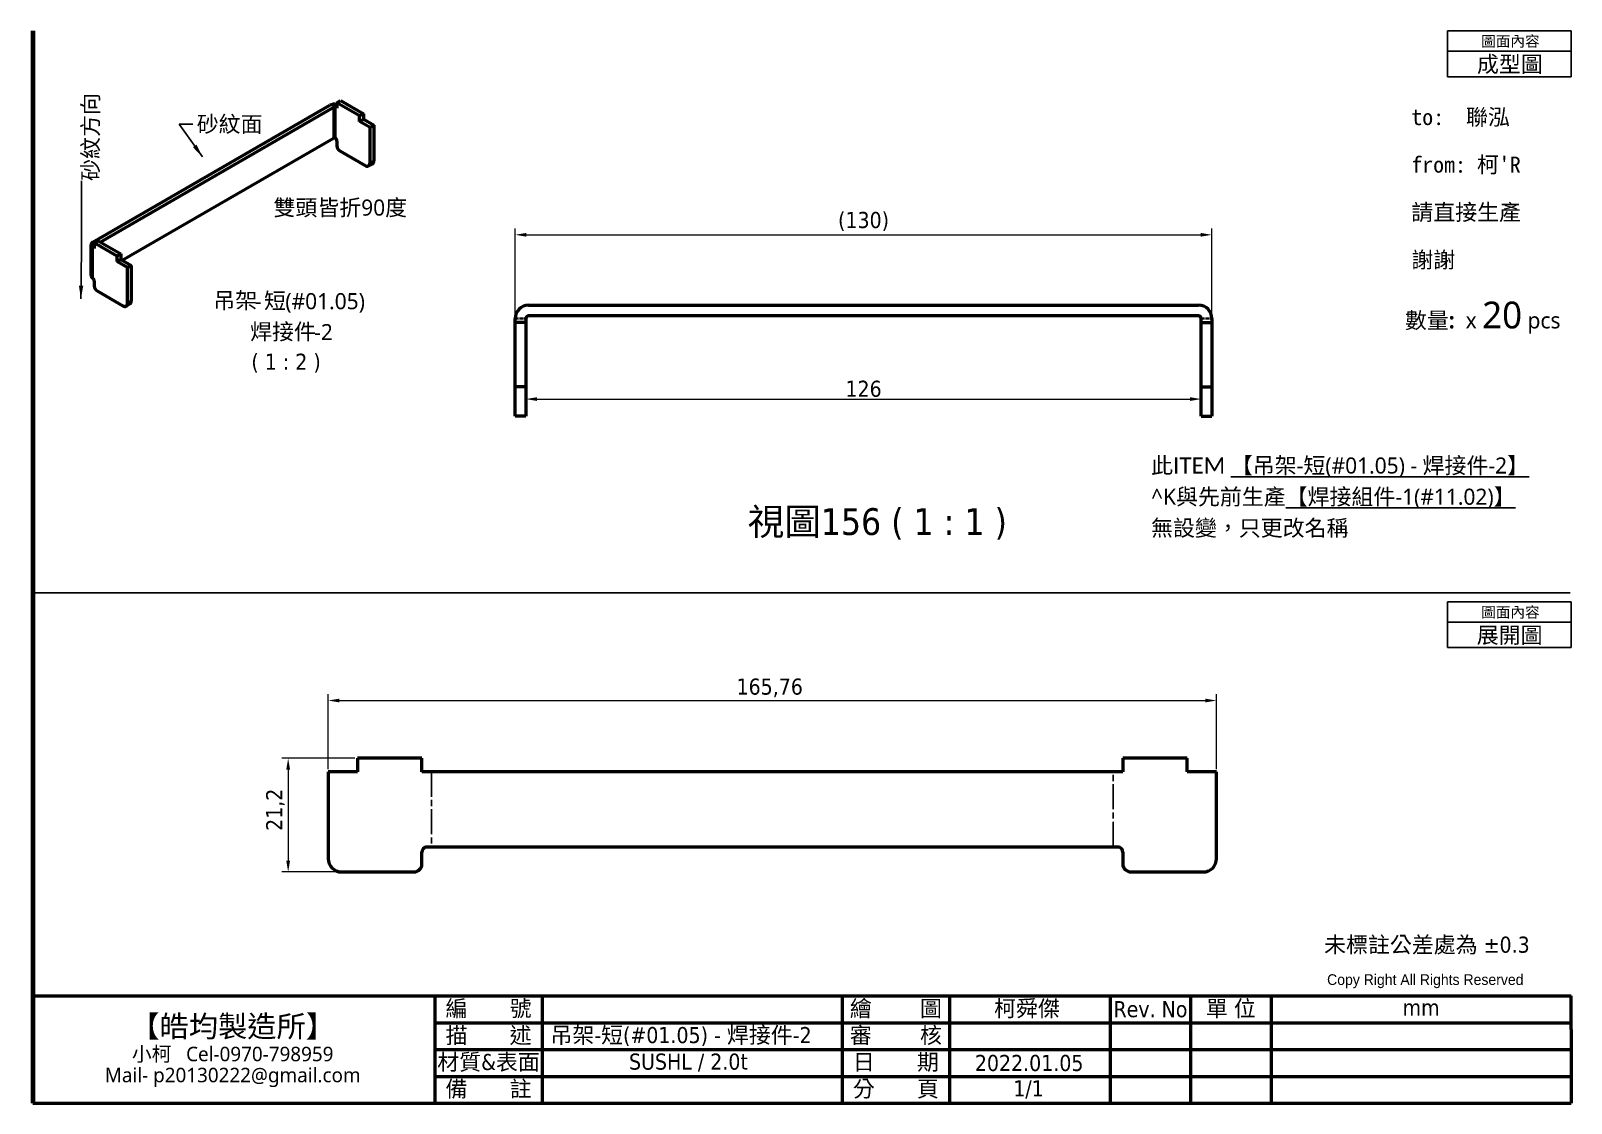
# Model space of a CAD drawing. Header units: millimetres. Extents: x 9 to 584, y 10 to 410.
import ezdxf
from ezdxf.enums import TextEntityAlignment as Align

# ---------------------------------------------------------------- set-up
doc = ezdxf.new("R2010")
doc.units = ezdxf.units.MM
doc.header["$LTSCALE"] = 2
doc.linetypes.add('CHAIN', pattern=[0.3543, 0.2362, -0.0295, 0.0591, -0.0295])
doc.linetypes.add('DASHED', pattern=[0.2068, 0.1655, -0.0413])
for name, color, linetype, lineweight in [('可見 (ISO)', 7, 'Continuous', 50), ('圖框 (ISO)', 7, 'Continuous', 70), ('折彎中心線 (ISO)', 7, 'CHAIN', 25), ('標註 (ISO)', 12, 'Continuous', 18), ('標題 (ISO)', 7, 'Continuous', 50), ('窄部可見 (ISO)', 7, 'Continuous', 35), ('符號 (ISO)', 7, 'Continuous', 25), ('草圖幾何圖形 (ISO)', 7, 'Continuous', 25), ('隱藏 (ISO)', 7, 'DASHED', 35)]:
    doc.layers.add(name, color=color, linetype=linetype, lineweight=lineweight)
doc.styles.add('@2.0標示文字 (ISO)', font='tahoma_0.ttf')
doc.styles.add('@3.0標示文字 (ISO)', font='tahoma_0.ttf')
doc.styles.add('文字型式111', font='Microsoft JhengHei.ttf')
doc.styles.add('文字型式118', font='segoeui_0.ttf')
doc.styles.add('標示文字 (ISO)', font='tahoma_0.ttf')
doc.styles.add('註記文字 (ISO)', font='tahoma_0.ttf')
doc.dimstyles.new('預設 (ISO)', dxfattribs={"dimscale": 2, "dimtxt": 3, "dimasz": 2.1, "dimexe": 1.2, "dimexo": 0.5, "dimgap": 0.3, "dimtad": 1, "dimrnd": 1e-08, "dimtxsty": '@3.0標示文字 (ISO)', "dimcen": 0.09, "dimdle": 3, "dimclrd": 256, "dimclre": 256, "dimclrt": 256, "dimazin": 2, "dimtfac": 1, "dimtmove": 0, "dimatfit": 3, "dimfxl": 0, "dimtolj": 1, "dimtzin": 0, "dimlwd": -1, "dimlwe": -1, "dimarcsym": 0})
doc.dimstyles.new('預設 - Method 1b (ISO)$7', dxfattribs={"dimscale": 2, "dimtxt": 3, "dimasz": 2.5, "dimexe": 3.175, "dimexo": 0, "dimgap": 0.762, "dimtad": 1, "dimtoh": 1, "dimrnd": 1e-08, "dimtxsty": '註記文字 (ISO)', "dimcen": 0.09, "dimdle": 10, "dimclrd": 256, "dimclre": 256, "dimclrt": 256, "dimazin": 2, "dimtfac": 1.166667, "dimtmove": 0, "dimatfit": 3, "dimfxl": 0, "dimtolj": 1, "dimlwd": -1, "dimlwe": -1, "dimarcsym": 0})

# ---------------------------------------------------------------- blocks, each defined once
blk = doc.blocks.new('圖框 預設圖框')
at = {"layer": '圖框 (ISO)', "flags": 128}
blk.add_lwpolyline([(5, 5), (5, 205)], dxfattribs=at)
blk = doc.blocks.new('標題欄框 KSJ-單位mm')
at = {"layer": '標題 (ISO)'}
for p, q in [((41.84, 139.37), (328.84, 139.37)), ((41.84, 130.09), (41.84, 139.37)), ((116.84, 139.37), (116.84, 119.37)), ((136.84, 139.37), (136.84, 119.37)), ((136.84, 139.37), (136.84, 119.37)), ((192.84, 139.37), (192.84, 119.37)), ((212.84, 139.37), (212.84, 119.37)), ((212.84, 139.37), (212.84, 119.37)), ((242.84, 139.37), (242.84, 119.37)), ((257.84, 139.37), (257.84, 119.37)), ((272.84, 139.37), (272.84, 119.37)), ((328.84, 133.09), (328.84, 139.37)), ((116.84, 134.37), (192.84, 134.37)), ((192.84, 134.37), (212.84, 134.37)), ((212.84, 134.37), (242.84, 134.37)), ((242.84, 134.37), (328.84, 134.37)), ((328.84, 133.09), (328.84, 119.37)), ((41.84, 119.37), (41.84, 130.09)), ((116.84, 129.37), (192.84, 129.37)), ((192.84, 129.37), (242.84, 129.37)), ((242.84, 129.37), (328.84, 129.37)), ((116.84, 124.37), (192.84, 124.37)), ((192.84, 124.37), (242.84, 124.37)), ((242.84, 124.37), (328.84, 124.37)), ((41.84, 119.37), (328.84, 119.37)), ((242.84, 119.37), (328.84, 119.37))]:
    blk.add_line(p, q, dxfattribs=at)
at = {"layer": '標題 (ISO)', "insert": (283.3, 143.41), "char_height": 2, "attachment_point": 1, "style": '註記文字 (ISO)'}
blk.add_mtext('\\f新細明體|b0|i0;\\H2.0000;Copy Right All Rights Reserved', dxfattribs=at)
at = {"layer": '標題 (ISO)', "char_height": 3, "attachment_point": 5, "style": '註記文字 (ISO)'}
for s, insert, width in [('編       號', (126.84, 136.87), 20), ('繪        圖        ', (202.84, 136.87), 20), ('Rev. No', (250.34, 136.87), 15), ('單 位 ', (265.34, 136.87), 15), ('mm', (300.84, 137.21), 56), ('描       述', (126.84, 131.87), 20), ('審        核', (202.84, 131.87), 20), ('材質&表面', (126.84, 126.87), 20), ('日       期', (202.84, 126.87), 20), ('備       註', (126.84, 121.87), 20), ('分       頁', (202.84, 121.87), 20)]:
    blk.add_mtext(s, dxfattribs=dict(at, insert=insert, width=width))
at = {"layer": '標題 (ISO)', "insert": (79.1, 129.03), "char_height": 3, "width": 74.2489, "attachment_point": 5, "line_spacing_factor": 0.871881, "style": '註記文字 (ISO)'}
blk.add_mtext('{\\fMicrosoft JhengHei|b1|i0|c136|p34;\\H1.33333x;【皓均製造所】\\P\\fMicrosoft JhengHei|b0|i0|c136|p34;\\H0.675x;小柯   \\fMicrosoft JhengHei|b0|i0|c0|p34;Cel-\\f@Microsoft JhengHei|b0|i0|c0|p34;0970-798959\\H1.40979x; \\H0.70932x;\\P\\fMicrosoft JhengHei|b0|i0|c0|p34;Mail- \\f@Microsoft JhengHei|b0|i0|c0|p34;p20130222@gmail.com\\H1.08693x; }', dxfattribs=at)
at = {"layer": '標題 (ISO)', "style": '註記文字 (ISO)'}
for tag, p in [('請輸入編號', (164.84, 136.87)), ('請輸入審核人員', (227.84, 131.87)), ('(變更序號)輸入1', (250.34, 131.87)), ('變更的日期1', (265.34, 131.87)), ('設計變更的內容1', (300.84, 131.87)), ('(變更序號)輸入2', (250.34, 126.87)), ('變更的日期2', (265.34, 126.87)), ('設計變更的內容2', (300.84, 126.87)), ('請輸入備註', (164.84, 121.87)), ('(變更序號)輸入3', (250.34, 121.87)), ('變更的日期3', (265.34, 121.87)), ('設計變更的內容3', (300.84, 121.87))]:
    blk.add_attdef(tag, text='', height=3, dxfattribs=at).set_placement(p, align=Align.MIDDLE_CENTER)
for tag, p in [('請輸入繪圖人員_001', (221.16, 135.53)), ('請輸入描述_001', (138.38, 130.57)), ('請輸入材質&表面處理_001', (153.05, 125.62)), ('請輸入日期_001', (217.58, 125.37)), ('請輸入分頁_001', (224.74, 120.62))]:
    blk.add_attdef(tag, p, '', height=3, dxfattribs=at)
blk = doc.blocks.new('表格1')
at = {"layer": '符號 (ISO)'}
for p, q in [((268.95, 205), (292, 205)), ((268.95, 205), (268.95, 201.22)), ((292, 205), (292, 201.22)), ((268.95, 201.22), (292, 201.22)), ((268.95, 201.22), (268.95, 196.44)), ((292, 201.22), (292, 196.44)), ((268.95, 196.44), (292, 196.44))]:
    blk.add_line(p, q, dxfattribs=at)
at = {"layer": '符號 (ISO)', "attachment_point": 7}
for s, insert, char_height, style in [('圖面內容', (275.21, 201.83), 2, '@2.0標示文字 (ISO)'), ('成型圖', (274.42, 196.92), 3, '@3.0標示文字 (ISO)')]:
    blk.add_mtext(s, dxfattribs=dict(at, insert=insert, char_height=char_height, style=style))
blk = doc.blocks.new('表格2')
at = {"layer": '符號 (ISO)'}
for p, q in [((268.95, 98.52), (292, 98.52)), ((268.95, 98.52), (268.95, 94.74)), ((292, 98.52), (292, 94.74)), ((268.95, 94.74), (292, 94.74)), ((268.95, 94.74), (268.95, 89.96)), ((292, 94.74), (292, 89.96)), ((268.95, 89.96), (292, 89.96))]:
    blk.add_line(p, q, dxfattribs=at)
at = {"layer": '符號 (ISO)', "attachment_point": 7}
for s, insert, char_height, style in [('圖面內容', (275.21, 95.35), 2, '@2.0標示文字 (ISO)'), ('展開圖', (274.38, 90.47), 3, '@3.0標示文字 (ISO)')]:
    blk.add_mtext(s, dxfattribs=dict(at, insert=insert, char_height=char_height, style=style))
blk = doc.blocks.new('*D12')
at = {"layer": 'Defpoints', "color": 0}
for p in [(451.68, 160.19), (120.15, 133.65), (451.68, 133.65)]:
    blk.add_point(p, dxfattribs=at)
at = {"layer": '標註 (ISO)'}
for p, q in [((120.15, 134.65), (120.15, 162.59)), ((451.68, 134.65), (451.68, 162.59)), ((124.35, 160.19), (447.48, 160.19))]:
    blk.add_line(p, q, dxfattribs=at)
for points in [[(124.35, 160.89), (124.35, 159.49), (120.15, 160.19)], [(447.48, 160.89), (447.48, 159.49), (451.68, 160.19)]]:
    blk.add_solid(points, dxfattribs=at)
at = {"layer": '標註 (ISO)', "insert": (284.91, 168.39), "char_height": 6, "attachment_point": 2, "style": '@3.0標示文字 (ISO)'}
blk.add_mtext('\\A1;165,76', dxfattribs=at)
blk = doc.blocks.new('*D13')
at = {"layer": 'Defpoints', "color": 0}
for p in [(131.15, 138.65), (105.22, 96.25), (125.15, 96.25)]:
    blk.add_point(p, dxfattribs=at)
at = {"layer": '標註 (ISO)'}
for p, q in [((130.15, 138.65), (102.82, 138.65)), ((105.22, 134.45), (105.22, 100.45)), ((124.15, 96.25), (102.82, 96.25))]:
    blk.add_line(p, q, dxfattribs=at)
for points in [[(104.52, 134.45), (105.92, 134.45), (105.22, 138.65)], [(104.52, 100.45), (105.92, 100.45), (105.22, 96.25)]]:
    blk.add_solid(points, dxfattribs=at)
at = {"layer": '標註 (ISO)', "insert": (97, 119.45), "char_height": 6, "attachment_point": 2, "rotation": 90, "style": '@3.0標示文字 (ISO)'}
blk.add_mtext('\\A1;21,2', dxfattribs=at)
blk = doc.blocks.new('*D14')
at = {"layer": 'Defpoints', "color": 0}
for p in [(449.93, 333.91), (189.93, 301.26), (449.93, 301.26)]:
    blk.add_point(p, dxfattribs=at)
at = {"layer": '標註 (ISO)'}
for p, q in [((189.93, 302.26), (189.93, 336.31)), ((194.13, 333.91), (445.73, 333.91)), ((449.93, 302.26), (449.93, 336.31))]:
    blk.add_line(p, q, dxfattribs=at)
for points in [[(194.13, 334.61), (194.13, 333.21), (189.93, 333.91)], [(445.73, 334.61), (445.73, 333.21), (449.93, 333.91)]]:
    blk.add_solid(points, dxfattribs=at)
at = {"layer": '標註 (ISO)', "insert": (319.93, 342.44), "char_height": 6, "attachment_point": 2, "style": '@3.0標示文字 (ISO)'}
blk.add_mtext('\\A1;\\fTahoma|b0|i0;\\H6.0000;(130)', dxfattribs=at)
blk = doc.blocks.new('*D15')
at = {"layer": 'Defpoints', "color": 0}
for p in [(193.93, 272.64), (445.93, 272.64), (445.93, 272.64)]:
    blk.add_point(p, dxfattribs=at)
at = {"layer": '標註 (ISO)'}
blk.add_line((198.13, 272.64), (441.73, 272.64), dxfattribs=at)
for points in [[(198.13, 273.34), (198.13, 271.94), (193.93, 272.64)], [(441.73, 273.34), (441.73, 271.94), (445.93, 272.64)]]:
    blk.add_solid(points, dxfattribs=at)
at = {"layer": '標註 (ISO)', "insert": (319.93, 279.49), "char_height": 6, "attachment_point": 2, "style": '@3.0標示文字 (ISO)'}
blk.add_mtext('\\A1;126', dxfattribs=at)

msp = doc.modelspace()

# ---------------------------------------------------------------- linework, layer by layer
at = {"layer": '可見 (ISO)'}
for p, q in [((32.374, 331.176), (120.762, 382.208)), ((122.176, 381.391), (35.202, 331.176)), ((123.389, 381.099), (122.884, 381.391)), ((123.389, 383.141), (124.803, 383.957)), ((131.874, 378.242), (123.389, 383.141)), ((123.389, 383.141), (123.389, 381.099)), ((124.803, 383.957), (133.288, 379.058)), ((131.874, 378.242), (133.288, 379.058)), ((131.874, 376.2), (131.874, 378.242)), ((131.874, 376.2), (133.288, 377.017)), ((135.763, 373.955), (131.874, 376.2)), ((133.288, 379.058), (133.288, 377.017)), ((133.288, 377.017), (137.177, 374.771)), ((135.763, 373.955), (137.177, 374.771)), ((135.763, 360.728), (135.763, 373.955)), ((137.177, 374.771), (137.177, 361.544)), ((43.334, 324.44), (122.176, 369.96)), ((123.389, 368.852), (123.389, 367.056)), ((124.45, 365.218), (133.995, 359.707)), ((135.245, 359.583), (136.66, 360.4)), ((31.642, 318.725), (31.642, 330.156)), ((32.879, 328.844), (32.374, 329.135)), ((34.293, 331.701), (32.879, 330.885)), ((41.364, 325.986), (32.879, 330.885)), ((32.879, 330.885), (32.879, 328.844)), ((34.293, 331.701), (42.779, 326.802)), ((42.779, 326.802), (41.364, 325.986)), ((41.364, 323.945), (41.364, 325.986)), ((42.779, 324.761), (41.364, 323.945)), ((45.254, 321.699), (41.364, 323.945)), ((42.779, 326.802), (42.779, 324.761)), ((42.779, 324.761), (46.668, 322.516)), ((46.668, 322.516), (45.254, 321.699)), ((46.668, 322.516), (46.668, 309.288)), ((32.879, 316.596), (32.879, 314.8)), ((45.254, 308.472), (45.254, 321.699)), ((33.94, 312.963), (43.486, 307.451)), ((46.15, 308.144), (44.736, 307.327)), ((194.935, 307.687), (444.935, 307.687)), ((189.935, 301.257), (189.935, 302.687)), ((189.935, 277.257), (189.935, 301.257)), ((193.935, 301.257), (189.935, 301.257)), ((193.935, 302.687), (193.935, 301.257)), ((193.935, 301.257), (193.935, 277.257)), ((444.935, 303.687), (194.935, 303.687)), ((445.935, 301.257), (445.935, 302.687)), ((445.935, 277.257), (445.935, 301.257)), ((445.935, 301.257), (449.935, 301.257)), ((449.935, 302.687), (449.935, 301.257)), ((449.935, 301.257), (449.935, 277.257)), ((189.935, 266.257), (189.935, 277.257)), ((193.935, 277.257), (189.935, 277.257)), ((193.935, 277.257), (193.935, 266.257)), ((445.935, 266.257), (445.935, 277.257)), ((445.935, 277.257), (449.935, 277.257)), ((449.935, 277.257), (449.935, 266.257)), ((193.935, 266.257), (189.935, 266.257)), ((445.935, 266.257), (449.935, 266.257)), ((155.147, 138.653), (131.147, 138.653)), ((131.147, 138.653), (131.147, 133.653)), ((155.147, 133.653), (155.147, 138.653)), ((440.677, 138.653), (416.677, 138.653)), ((416.677, 138.653), (416.677, 133.653)), ((440.677, 133.653), (440.677, 138.653)), ((131.147, 133.653), (120.147, 133.653)), ((120.147, 133.653), (120.147, 101.253)), ((416.677, 133.653), (155.147, 133.653)), ((451.677, 133.653), (440.677, 133.653)), ((451.677, 101.253), (451.677, 133.653)), ((155.147, 99.253), (155.147, 103.653)), ((158.152, 105.653), (413.672, 105.653)), ((416.677, 103.653), (416.677, 99.253)), ((125.147, 96.253), (152.147, 96.253)), ((419.677, 96.253), (446.677, 96.253))]:
    msp.add_line(p, q, dxfattribs=at)
for centre, radius, start, end in [((194.935, 302.687), 5, 90, 180), ((444.935, 302.687), 5, 0, 90), ((194.935, 302.687), 1, 90, 180), ((444.935, 302.687), 1, 0, 90), ((157.147, 103.653), 2, 106.58265, 180), ((414.677, 103.653), 2, 0, 73.41735), ((125.147, 101.253), 5, 180, 270), ((152.147, 99.253), 3, 270, 0), ((419.677, 99.253), 3, 180, 270), ((446.677, 101.253), 5, 270, 0)]:
    msp.add_arc(centre, radius, start, end, dxfattribs=at)
for centre, major_axis, start_param, end_param in [((122.53, 381.187), (2.5, 0), 1.2201112, 2.3561945), ((122.53, 381.187), (-0.5, 0), 3.9269908, 5.4977871), ((122.53, 369.756), (0.5, 0), 1.3561945, 2.3561945), ((122.682, 369.26), (0.5, -0.866), 0.7853982, 2.0667726), ((124.45, 366.443), (0.75, -1.299), 3.9269908, 5.4977871), ((133.995, 361.748), (1.25, -2.165), 5.4977871, 7.0685835), ((135.41, 362.565), (1.25, -2.165), 0, 0.7853982), ((34.142, 330.156), (-2.5, 0), 5.4977871, 7.0685835), ((34.142, 318.725), (-2.5, 0), 0, 0.2146018), ((32.172, 317.004), (0.5, -0.866), 0.7853982, 2.0667726), ((33.94, 314.187), (0.75, -1.299), 3.9269908, 5.4977871), ((43.486, 309.493), (1.25, -2.165), 5.4977871, 7.0685835), ((44.9, 310.309), (1.25, -2.165), 0, 0.7853982)]:
    msp.add_ellipse(centre, major_axis=major_axis, ratio=0.5773503, start_param=start_param, end_param=end_param, dxfattribs=at)
for points in [[(122.636, 370.038), (122.731, 370.026), (122.818, 369.986), (122.884, 369.926)], [(31.699, 318.418), (31.802, 318.145), (32.047, 317.882), (32.374, 317.67)], [(156.577, 105.57), (157.087, 105.625), (157.619, 105.653), (158.152, 105.653)], [(413.672, 105.653), (414.204, 105.653), (414.737, 105.625), (415.247, 105.57)]]:
    msp.add_open_spline(points, degree=3, dxfattribs=at)
at = {"layer": '折彎中心線 (ISO)', "ltscale": 19.757267}
for p, q in [((158.744, 133.653), (158.744, 105.653)), ((413.08, 105.653), (413.08, 133.653))]:
    msp.add_line(p, q, dxfattribs=at)
at = {"layer": '窄部可見 (ISO)'}
for p, q in [((122.176, 381.391), (122.176, 369.96)), ((122.884, 381.391), (122.884, 369.926)), ((135.763, 360.728), (137.177, 361.544)), ((32.374, 329.135), (32.374, 317.67)), ((46.668, 309.288), (45.254, 308.472))]:
    msp.add_line(p, q, dxfattribs=at)
at = {"layer": '草圖幾何圖形 (ISO)'}
msp.add_line((9.18, 200.416), (583.644, 200.416), dxfattribs=at)
at = {"layer": '隱藏 (ISO)', "ltscale": 3.807451}
for p, q in [((189.935, 302.687), (193.935, 302.687)), ((445.935, 302.687), (449.935, 302.687))]:
    msp.add_line(p, q, dxfattribs=at)

# ---------------------------------------------------------------- block references
at = {"xscale": 2, "yscale": 2, "zscale": 2}
for name in ['圖框 預設圖框', '表格1', '表格2']:
    msp.add_blockref(name, (0, 0), dxfattribs=at)
msp.add_blockref('標題欄框 KSJ-單位mm', (-73.689, -228.731), dxfattribs=at).add_auto_attribs({'請輸入描述_001': '吊架-短(#01.05) - 焊接件-2', '請輸入材質&表面處理_001': 'SUSHL / 2.0t', '請輸入繪圖人員_001': '柯舜傑', '請輸入日期_001': '2022.01.05', '請輸入分頁_001': '1/1'})

# ---------------------------------------------------------------- texts
at = {"layer": '符號 (ISO)', "insert": (35.114, 354.042), "char_height": 6, "width": 31.72533, "attachment_point": 7, "rotation": 90, "style": '註記文字 (ISO)'}
msp.add_mtext('\\f微軟正黑體|b0|i0;\\H6.0000;砂紋方向', dxfattribs=at)
at = {"layer": '符號 (ISO)', "char_height": 6, "attachment_point": 1, "style": '註記文字 (ISO)'}
for s, insert, width, line_spacing_factor in [("\\f細明體|b0|i0;\\H6.0000;to:  聯泓\\P\\f細明體|b0|i0;\\H6.0000;from: 柯'R\\f細明體|b0|i0;\\H6.0000;\\P\\f細明體|b0|i0;\\H6.0000;請直接生產\\P\\f細明體|b0|i0;\\H6.0000;謝謝", (524.332, 380.844), 107.14246, 1.774675), ('\\f微軟正黑體|b0|i0;\\H6.0000;此\\fCalibri|b0|i0;\\H6.0000;ITEM \\f微軟正黑體|b0|i0;\\H6.0000;\\L【吊架\\l\\fSegoe UI|b0|i0;\\H6.0000;\\L-\\l\\f微軟正黑體|b0|i0;\\H6.0000;\\L短\\l\\fSegoe UI|b0|i0;\\H6.0000;\\L(#01.05) - \\l\\f微軟正黑體|b0|i0;\\H6.0000;\\L焊接件\\l\\fSegoe UI|b0|i0;\\H6.0000;\\L-2\\l\\f微軟正黑體|b0|i0;\\H6.0000;\\L】\\l\\f微軟正黑體|b0|i0;\\H6.0000;^K與先前生產\\f微軟正黑體|b0|i0;\\H6.0000;\\L【焊接組件-1(#11.02)】 \\l\\f微軟正黑體|b0|i0;\\H6.0000;\\P\\f微軟正黑體|b0|i0;\\H6.0000;無設變，只更改名稱', (427.226, 250.864), 143.38916, 1.164764)]:
    msp.add_mtext(s, dxfattribs=dict(at, insert=insert, width=width, line_spacing_factor=line_spacing_factor))
for s, insert, width in [('\\f微軟正黑體|b0|i0;\\H6.0000;砂紋面', (71.108, 378.202), 23.79399), ('\\f微軟正黑體|b0|i0;\\H6.0000;雙頭皆折90度', (99.732, 347.067), 48.85494), ('\\f微軟正黑體|b1|i0;\\H6.0000;數量: \\f微軟正黑體|b0|i0;\\H6.0000; x \\fSegoe UI|b0|i0;\\H10.0000;20\\f微軟正黑體|b0|i0;\\H6.0000; pcs', (521.949, 308.999), 82.78688), ('未標註公差處為 ±0.3', (491.796, 72.125), 111.61558)]:
    msp.add_mtext(s, dxfattribs=dict(at, insert=insert, width=width))
at = {"layer": '符號 (ISO)', "attachment_point": 7}
for s, insert, char_height, style in [('吊架', (77.269, 305.751), 6, '文字型式111'), ('短', (96.19, 305.792), 6, '文字型式111'), ('(#01.05)', (104.155, 304.825), 6, '文字型式118'), ('-', (92.81, 306.189), 6, '文字型式118'), ('焊接件', (91.024, 294.125), 6, '文字型式111'), ('-2', (114.895, 294.62), 6, '文字型式118'), ('( 1 : 2 )', (91.481, 282.484), 6, '@3.0標示文字 (ISO)'), ('視圖156 ( 1 : 1 )', (276.703, 220.136), 10, '標示文字 (ISO)')]:
    msp.add_mtext(s, dxfattribs=dict(at, insert=insert, char_height=char_height, style=style))

# ---------------------------------------------------------------- dimensions: what is measured, and where the dimension line sits
at = {"layer": '標註 (ISO)'}
dim = msp.add_linear_dim(base=(449.935, 333.913), p1=(189.935, 301.257), p2=(449.935, 301.257), text='\\fTahoma|b0|i0;\\H6.0000;(<>)', dimstyle='預設 (ISO)', override={"dimgap": 0.3, "dimdec": 2, "dimlfac": 0.5, "dimtol": 0, "dimlim": 0, "dimtp": 0, "dimtm": 0, "dimtdec": 2, "dimtofl": 0, "dimatfit": 1}, dxfattribs=at)
dim.commit()
dim.dimension.update_dxf_attribs({"geometry": '*D14', "text_midpoint": (319.935, 333.913), "dimtype": 160})
for base, p1, p2, angle, override, picture, middle in [((445.935, 272.637), (193.935, 272.637), (445.935, 272.637), 180, {"dimgap": 0.3, "dimdec": 2, "dimlfac": 0.5, "dimse1": 1, "dimse2": 1, "dimtol": 0, "dimlim": 0, "dimtp": 0, "dimtm": 0, "dimtdec": 2, "dimtofl": 0, "dimatfit": 1}, '*D15', (319.935, 272.637)), ((451.6766, 160.1908), (120.1474, 133.6529), (451.6766, 133.6529), 180, {"dimgap": 0.3, "dimdec": 2, "dimlfac": 0.5, "dimtol": 0, "dimlim": 0, "dimtp": 0, "dimtm": 0, "dimtdec": 2, "dimtofl": 0, "dimatfit": 1}, '*D12', (284.912, 160.1908)), ((105.219, 96.253), (131.147, 138.653), (125.147, 96.253), 90, {"dimgap": 0.3, "dimdec": 2, "dimlfac": 0.5, "dimtol": 0, "dimlim": 0, "dimtp": 0, "dimtm": 0, "dimtdec": 2, "dimtofl": 0, "dimatfit": 1}, '*D13', (105.219, 119.453))]:
    dim = msp.add_linear_dim(base=base, p1=p1, p2=p2, angle=angle, dimstyle='預設 (ISO)', override=override, dxfattribs=at)
    dim.commit()
    dim.dimension.update_dxf_attribs({"geometry": picture, "text_midpoint": middle, "dimtype": 160})

# ---------------------------------------------------------------- leaders
at = {"layer": '符號 (ISO)', "annotation_type": 0, "has_hookline": 1, "hookline_direction": 0, "text_width": 22.799}
msp.add_leader([(73.245, 362.96), (64.584, 375.202), (69.584, 375.202)], dimstyle='預設 - Method 1b (ISO)$7', override={"dimtad": 0}, dxfattribs=at)
at = {"layer": '符號 (ISO)'}
msp.add_leader([(27.893, 309.967), (28.053, 328.124), (28.053, 354.042)], dimstyle='預設 - Method 1b (ISO)$7', override={"dimtad": 0}, dxfattribs=at)

doc.saveas('drawing.dxf')
